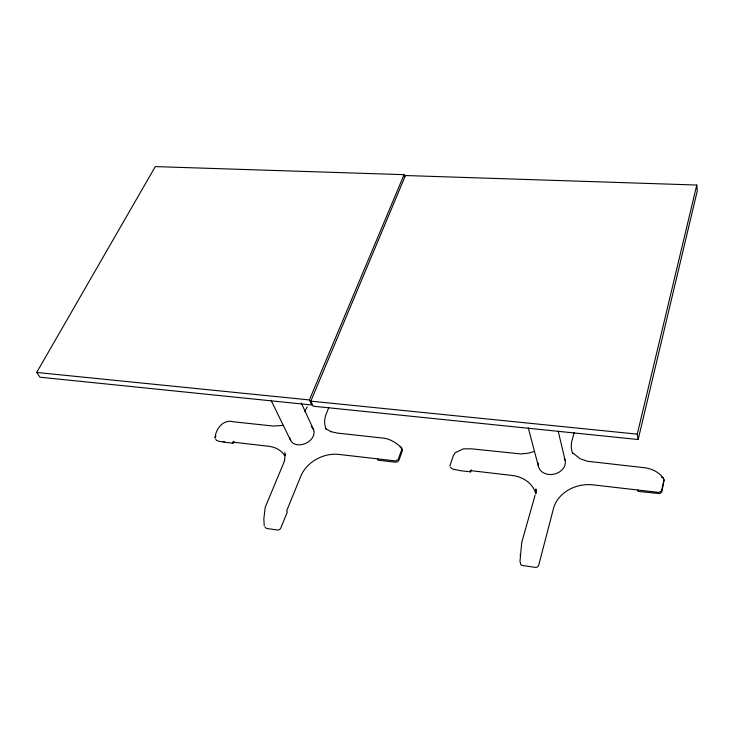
<?xml version="1.0" encoding="UTF-8"?>
<svg xmlns="http://www.w3.org/2000/svg" width="734" height="734" viewBox="0 0 734 734"><rect width="100%" height="100%" fill="white"/><g stroke="black" fill="none" stroke-linecap="round" stroke-linejoin="round"><path stroke-width="1.1" d="M519.929 561.905L521.755 542.343L535.141 495.055M285.187 454.768L284.489 460.695L284.627 460.227L283.59 463.237L265.231 507.222L263.845 518.773L264.222 525.7M535.756 492.303L535.912 489.018L536.178 493.376M520.424 562.437L520.681 564.483L521.709 565.373L535.251 567.382A2.863 2.441 -14.3 0 0 538.683 565.336L553.546 508.222A33.773 27.883 -10.2 0 1 593.09 484.871L658.893 492.441L661.472 491.055L664.059 479.742C661.086 473.292 653.187 469.338 646.232 467.934L587.237 461.227L580.19 458.759L572.447 452.639M520.122 555.207L520.222 554.574M638.149 439.519L637.268 434.143L696.786 185.041L405.434 175.527L310.84 401.149L313.124 406.196L638.149 439.519L697.3 190.785L696.786 185.041M574.153 432.62L572.052 440.345A32.691 25.883 -9.5 0 0 572.759 453.695M450.318 467.255L452.869 469.136L460.053 470.632L470.622 471.861L471.283 469.815M449.878 465.971L453.199 455.988L455.071 452.814L463.411 448.832L471.678 448.841L521.03 453.951L528.755 453.126L534.352 451.401M328.85 407.508L326.281 413.802A30.149 22.635 -22.8 0 0 326.043 428.839M309.399 399.929L404.076 174.674L155.278 166.6L36.7 372.45L39.93 377.203L311.684 404.975L309.399 399.929L36.7 372.45M215.686 439.198L216.447 440.327L219.429 441.437L233.036 443.299L233.953 441.272M215.943 435.923L215.007 437.969C215.759 428.472 223.466 418.94 233.55 421.802L273.085 426.032L283.315 425.399M307.252 406.884L304.656 411.499M310.84 401.149L637.268 434.143M661.453 477.109L663.499 478.027M399.975 446.942L401.645 447.758L401.902 449.327L398.076 459.668L395.626 460.934L338.824 454.419A31.232 24.13 -25.6 0 0 300.903 475.971L286.7 510.772L287.343 511.993L280.764 528.122A2.679 2.083 -29.5 0 1 277.48 530.003L266.424 528.443L264.891 526.902M401.14 448.373L402.416 449.52L402.397 450.612L398.865 460.401L397.544 461.805L395.415 462.2L377.964 460.172L377.441 458.906M325.813 428.821L331.062 431.711L330.63 431.555L336.97 433.042L384.598 438.271C390.919 439.382 396.543 443.134 401.214 447.364M233.036 443.299L232.366 442.07L268.571 446.263A30.709 23.011 -28.2 0 1 284.682 455.621M271.039 400.269L290.618 440.428M301.215 402.883L313.611 429.748M470.622 471.861L470.191 470.577L511.919 475.43A32.819 26.782 -16.1 0 1 535.719 493.597M664.087 479.898L661.903 491.808L659.903 493.624L638.039 491.395L637.809 490.064M404.076 174.674L404.728 176.802M528.278 427.849L538.481 466.512M558.235 431.298L565.097 460.264M284.865 452.438L285.214 455.263M224.485 441.785A6.239 4.532 -28.2 0 1 223.145 441.455M311.234 426.573A12.698 9.478 -25.5 0 1 306.454 443.024A12.698 9.478 -25.5 0 1 289.792 437.556M564.263 458.126A13.671 10.946 -12.7 0 1 553.675 474.247A13.671 10.946 -12.7 0 1 538.371 463.071"/></g></svg>
